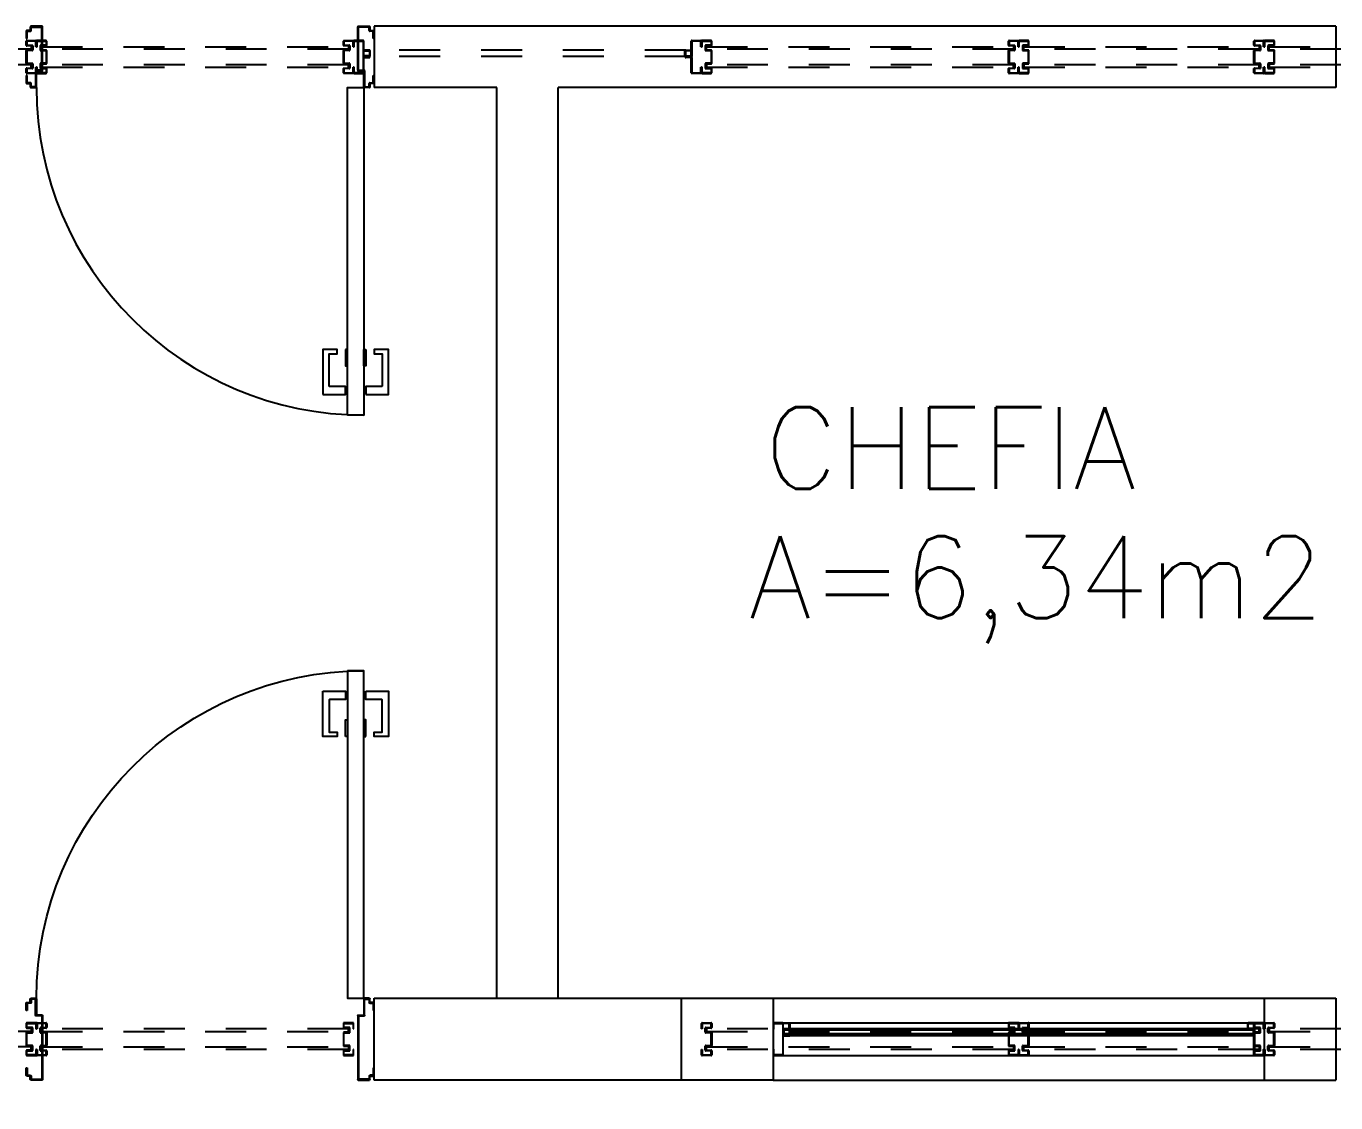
# Model space of a CAD drawing. Header units: millimetres. Extents: x 2128 to 2646, y 1972 to 2207.
# Drawn here: x 2481.411 to 2484.611, y 2061.285 to 2063.915 of the extents above; entities that cross this region are included whole.
import ezdxf

# ---------------------------------------------------------------- set-up
doc = ezdxf.new("R2010")
doc.units = ezdxf.units.MM
doc.linetypes.add('HIDDEN', pattern=[0.375, 0.25, -0.125])
for name, color, linetype in [('AR-ALV', 2, 'Continuous'), ('AR-ESQ', 1, 'Continuous'), ('AR-ESTC', 3, 'Continuous'), ('AR-PEITORIL', 1, 'Continuous'), ('AR-PORTA', 1, 'Continuous'), ('ar-talude', 1, 'Continuous'), ('DT-ESQ-BAGUETE-C', 1, 'Continuous'), ('DT-ESQ-BAGUETE-V', 1, 'Continuous'), ('DT-ESQ-CHAPA DOBRADA-V', 1, 'Continuous'), ('DT-ESQ-MARCO-V', 1, 'Continuous'), ('DT-ESQ-PERFIL U-C', 2, 'Continuous'), ('DT-ESQ-PROJ', 1, 'HIDDEN'), ('DT-ESQ-VIDRO-C', 2, 'Continuous'), ('DT-TXTMOD', 1, 'Continuous'), ('maçaneta', 1, 'Continuous'), ('mov', 1, 'Continuous'), ('PM-PERFIL U-C', 2, 'Continuous'), ('pm1', 2, 'Continuous'), ('TEXTO', 2, 'Continuous'), ('Área', 2, 'Continuous')]:
    doc.layers.add(name, color=color, linetype=linetype)
doc.styles.add('S10', font='simplex.shx', dxfattribs={"height": 0.1})
doc.styles.add('UNB-100', font='simplex.shx', dxfattribs={"height": 0.2})

# ---------------------------------------------------------------- blocks, each defined once
blk = doc.blocks.new('EF142-P')
at = {"layer": 'DT-ESQ-PROJ', "ltscale": 0.1}
for points in [[(0.025, -0.1035), (0.025, -0.1135, -0.414214), (0.0235, -0.115), (0.0015, -0.115, -0.414214), (0, -0.1135), (0, -0.1), (0.0015, -0.1), (0.0015, -0.113, 0.414214), (0.002, -0.1135), (0.023, -0.1135, 0.414214), (0.0235, -0.113), (0.0235, -0.1035), (0.0105, -0.1035, -0.414214), (0.009, -0.102), (0.009, -0.092, -0.414214), (0.0105, -0.0905), (0.0235, -0.0905), (0.0235, -0.0595), (0.0105, -0.0595, -0.414214), (0.009, -0.058), (0.009, -0.048, -0.414214), (0.0105, -0.0465), (0.0235, -0.0465), (0.0235, -0.037, 0.414214), (0.023, -0.0365), (0.002, -0.0365, 0.414214), (0.0015, -0.037), (0.0015, -0.05), (0, -0.05), (0, -0.0365, -0.414214), (0.0015, -0.035), (0.0235, -0.035, -0.414214), (0.025, -0.0365), (0.025, -0.0465, -0.414214), (0.0235, -0.048), (0.0105, -0.048), (0.0105, -0.058), (0.0235, -0.058), (0.0235, -0.058, -0.414214), (0.025, -0.0595), (0.025, -0.0905, -0.414214), (0.0235, -0.092), (0.0235, -0.092), (0.0105, -0.092), (0.0105, -0.102), (0.0235, -0.102, -0.414214)], [(0.75, -0.1035), (0.75, -0.1135, 0.414214), (0.7515, -0.115), (0.7735, -0.115, 0.414214), (0.775, -0.1135), (0.775, -0.1), (0.7735, -0.1), (0.7735, -0.113, -0.414214), (0.773, -0.1135), (0.752, -0.1135, -0.414214), (0.7515, -0.113), (0.7515, -0.1035), (0.7645, -0.1035, 0.414214), (0.766, -0.102), (0.766, -0.092, 0.414214), (0.7645, -0.0905), (0.7515, -0.0905), (0.7515, -0.0595), (0.7645, -0.0595, 0.414214), (0.766, -0.058), (0.766, -0.048, 0.414214), (0.7645, -0.0465), (0.7515, -0.0465), (0.7515, -0.037, -0.414214), (0.752, -0.0365), (0.773, -0.0365, -0.414214), (0.7735, -0.037), (0.7735, -0.05), (0.775, -0.05), (0.775, -0.0365, 0.414214), (0.7735, -0.035), (0.7515, -0.035, 0.414214), (0.75, -0.0365), (0.75, -0.0465, 0.414214), (0.7515, -0.048), (0.7645, -0.048), (0.7645, -0.058), (0.7515, -0.058), (0.7515, -0.058, 0.414214), (0.75, -0.0595), (0.75, -0.0905, 0.414214), (0.7515, -0.092), (0.7515, -0.092), (0.7645, -0.092), (0.7645, -0.102), (0.7515, -0.102, 0.414214)], [(0.8, -0.1035), (0.8, -0.1135, -0.414214), (0.7985, -0.115), (0.7765, -0.115, -0.414214), (0.775, -0.1135), (0.775, -0.1), (0.7765, -0.1), (0.7765, -0.113, 0.414214), (0.777, -0.1135), (0.798, -0.1135, 0.414214), (0.7985, -0.113), (0.7985, -0.1035), (0.7855, -0.1035, -0.414214), (0.784, -0.102), (0.784, -0.092, -0.414214), (0.7855, -0.0905), (0.7985, -0.0905), (0.7985, -0.0595), (0.7855, -0.0595, -0.414214), (0.784, -0.058), (0.784, -0.048, -0.414214), (0.7855, -0.0465), (0.7985, -0.0465), (0.7985, -0.037, 0.414214), (0.798, -0.0365), (0.777, -0.0365, 0.414214), (0.7765, -0.037), (0.7765, -0.05), (0.775, -0.05), (0.775, -0.0365, -0.414214), (0.7765, -0.035), (0.7985, -0.035, -0.414214), (0.8, -0.0365), (0.8, -0.0465, -0.414214), (0.7985, -0.048), (0.7855, -0.048), (0.7855, -0.058), (0.7985, -0.058), (0.7985, -0.058, -0.414214), (0.8, -0.0595), (0.8, -0.0905, -0.414214), (0.7985, -0.092), (0.7985, -0.092), (0.7855, -0.092), (0.7855, -0.102), (0.7985, -0.102, -0.414214)], [(1.35, -0.1035), (1.35, -0.1135, 0.414214), (1.3515, -0.115), (1.3735, -0.115, 0.414214), (1.375, -0.1135), (1.375, -0.1), (1.3735, -0.1), (1.3735, -0.113, -0.414214), (1.373, -0.1135), (1.352, -0.1135, -0.414214), (1.3515, -0.113), (1.3515, -0.1035), (1.3645, -0.1035, 0.414214), (1.366, -0.102), (1.366, -0.092, 0.414214), (1.3645, -0.0905), (1.3515, -0.0905), (1.3515, -0.0595), (1.3645, -0.0595, 0.414214), (1.366, -0.058), (1.366, -0.048, 0.414214), (1.3645, -0.0465), (1.3515, -0.0465), (1.3515, -0.037, -0.414214), (1.352, -0.0365), (1.373, -0.0365, -0.414214), (1.3735, -0.037), (1.3735, -0.05), (1.375, -0.05), (1.375, -0.0365, 0.414214), (1.3735, -0.035), (1.3515, -0.035, 0.414214), (1.35, -0.0365), (1.35, -0.0465, 0.414214), (1.3515, -0.048), (1.3645, -0.048), (1.3645, -0.058), (1.3515, -0.058), (1.3515, -0.058, 0.414214), (1.35, -0.0595), (1.35, -0.0905, 0.414214), (1.3515, -0.092), (1.3515, -0.092), (1.3645, -0.092), (1.3645, -0.102), (1.3515, -0.102, 0.414214)], [(1.4, -0.1035), (1.4, -0.1135, -0.414214), (1.3985, -0.115), (1.3765, -0.115, -0.414214), (1.375, -0.1135), (1.375, -0.1), (1.3765, -0.1), (1.3765, -0.113, 0.414214), (1.377, -0.1135), (1.398, -0.1135, 0.414214), (1.3985, -0.113), (1.3985, -0.1035), (1.3855, -0.1035, -0.414214), (1.384, -0.102), (1.384, -0.092, -0.414214), (1.3855, -0.0905), (1.3985, -0.0905), (1.3985, -0.0595), (1.3855, -0.0595, -0.414214), (1.384, -0.058), (1.384, -0.048, -0.414214), (1.3855, -0.0465), (1.3985, -0.0465), (1.3985, -0.037, 0.414214), (1.398, -0.0365), (1.377, -0.0365, 0.414214), (1.3765, -0.037), (1.3765, -0.05), (1.375, -0.05), (1.375, -0.0365, -0.414214), (1.3765, -0.035), (1.3985, -0.035, -0.414214), (1.4, -0.0365), (1.4, -0.0465, -0.414214), (1.3985, -0.048), (1.3855, -0.048), (1.3855, -0.058), (1.3985, -0.058), (1.3985, -0.058, -0.414214), (1.4, -0.0595), (1.4, -0.0905, -0.414214), (1.3985, -0.092), (1.3985, -0.092), (1.3855, -0.092), (1.3855, -0.102), (1.3985, -0.102, -0.414214)], [(3.75, -0.1035), (3.75, -0.1135, 0.414214), (3.7515, -0.115), (3.7735, -0.115, 0.414214), (3.775, -0.1135), (3.775, -0.1), (3.7735, -0.1), (3.7735, -0.113, -0.414214), (3.773, -0.1135), (3.752, -0.1135, -0.414214), (3.7515, -0.113), (3.7515, -0.1035), (3.7645, -0.1035, 0.414214), (3.766, -0.102), (3.766, -0.092, 0.414214), (3.7645, -0.0905), (3.7515, -0.0905), (3.7515, -0.0595), (3.7645, -0.0595, 0.414214), (3.766, -0.058), (3.766, -0.048, 0.414214), (3.7645, -0.0465), (3.7515, -0.0465), (3.7515, -0.037, -0.414214), (3.752, -0.0365), (3.773, -0.0365, -0.414214), (3.7735, -0.037), (3.7735, -0.05), (3.775, -0.05), (3.775, -0.0365, 0.414214), (3.7735, -0.035), (3.7515, -0.035, 0.414214), (3.75, -0.0365), (3.75, -0.0465, 0.414214), (3.7515, -0.048), (3.7645, -0.048), (3.7645, -0.058), (3.7515, -0.058), (3.7515, -0.058, 0.414214), (3.75, -0.0595), (3.75, -0.0905, 0.414214), (3.7515, -0.092), (3.7515, -0.092), (3.7645, -0.092), (3.7645, -0.102), (3.7515, -0.102, 0.414214)], [(3.8, -0.1035), (3.8, -0.1135, -0.414214), (3.7985, -0.115), (3.7765, -0.115, -0.414214), (3.775, -0.1135), (3.775, -0.1), (3.7765, -0.1), (3.7765, -0.113, 0.414214), (3.777, -0.1135), (3.798, -0.1135, 0.414214), (3.7985, -0.113), (3.7985, -0.1035), (3.7855, -0.1035, -0.414214), (3.784, -0.102), (3.784, -0.092, -0.414214), (3.7855, -0.0905), (3.7985, -0.0905), (3.7985, -0.0595), (3.7855, -0.0595, -0.414214), (3.784, -0.058), (3.784, -0.048, -0.414214), (3.7855, -0.0465), (3.7985, -0.0465), (3.7985, -0.037, 0.414214), (3.798, -0.0365), (3.777, -0.0365, 0.414214), (3.7765, -0.037), (3.7765, -0.05), (3.775, -0.05), (3.775, -0.0365, -0.414214), (3.7765, -0.035), (3.7985, -0.035, -0.414214), (3.8, -0.0365), (3.8, -0.0465, -0.414214), (3.7985, -0.048), (3.7855, -0.048), (3.7855, -0.058), (3.7985, -0.058), (3.7985, -0.058, -0.414214), (3.8, -0.0595), (3.8, -0.0905, -0.414214), (3.7985, -0.092), (3.7985, -0.092), (3.7855, -0.092), (3.7855, -0.102), (3.7985, -0.102, -0.414214)], [(4.35, -0.1035), (4.35, -0.1135, 0.414214), (4.3515, -0.115), (4.3735, -0.115, 0.414214), (4.375, -0.1135), (4.375, -0.1), (4.3735, -0.1), (4.3735, -0.113, -0.414214), (4.373, -0.1135), (4.352, -0.1135, -0.414214), (4.3515, -0.113), (4.3515, -0.1035), (4.3645, -0.1035, 0.414214), (4.366, -0.102), (4.366, -0.092, 0.414214), (4.3645, -0.0905), (4.3515, -0.0905), (4.3515, -0.0595), (4.3645, -0.0595, 0.414214), (4.366, -0.058), (4.366, -0.048, 0.414214), (4.3645, -0.0465), (4.3515, -0.0465), (4.3515, -0.037, -0.414214), (4.352, -0.0365), (4.373, -0.0365, -0.414214), (4.3735, -0.037), (4.3735, -0.05), (4.375, -0.05), (4.375, -0.0365, 0.414214), (4.3735, -0.035), (4.3515, -0.035, 0.414214), (4.35, -0.0365), (4.35, -0.0465, 0.414214), (4.3515, -0.048), (4.3645, -0.048), (4.3645, -0.058), (4.3515, -0.058), (4.3515, -0.058, 0.414214), (4.35, -0.0595), (4.35, -0.0905, 0.414214), (4.3515, -0.092), (4.3515, -0.092), (4.3645, -0.092), (4.3645, -0.102), (4.3515, -0.102, 0.414214)], [(4.4, -0.1035), (4.4, -0.1135, -0.414214), (4.3985, -0.115), (4.3765, -0.115, -0.414214), (4.375, -0.1135), (4.375, -0.1), (4.3765, -0.1), (4.3765, -0.113, 0.414214), (4.377, -0.1135), (4.398, -0.1135, 0.414214), (4.3985, -0.113), (4.3985, -0.1035), (4.3855, -0.1035, -0.414214), (4.384, -0.102), (4.384, -0.092, -0.414214), (4.3855, -0.0905), (4.3985, -0.0905), (4.3985, -0.0595), (4.3855, -0.0595, -0.414214), (4.384, -0.058), (4.384, -0.048, -0.414214), (4.3855, -0.0465), (4.3985, -0.0465), (4.3985, -0.037, 0.414214), (4.398, -0.0365), (4.377, -0.0365, 0.414214), (4.3765, -0.037), (4.3765, -0.05), (4.375, -0.05), (4.375, -0.0365, -0.414214), (4.3765, -0.035), (4.3985, -0.035, -0.414214), (4.4, -0.0365), (4.4, -0.0465, -0.414214), (4.3985, -0.048), (4.3855, -0.048), (4.3855, -0.058), (4.3985, -0.058), (4.3985, -0.058, -0.414214), (4.4, -0.0595), (4.4, -0.0905, -0.414214), (4.3985, -0.092), (4.3985, -0.092), (4.3855, -0.092), (4.3855, -0.102), (4.3985, -0.102, -0.414214)], [(5.125, -0.1035), (5.125, -0.1135, 0.414214), (5.1265, -0.115), (5.1485, -0.115, 0.414214), (5.15, -0.1135), (5.15, -0.1), (5.1485, -0.1), (5.1485, -0.113, -0.414214), (5.148, -0.1135), (5.127, -0.1135, -0.414214), (5.1265, -0.113), (5.1265, -0.1035), (5.1395, -0.1035, 0.414214), (5.141, -0.102), (5.141, -0.092, 0.414214), (5.1395, -0.0905), (5.1265, -0.0905), (5.1265, -0.0595), (5.1395, -0.0595, 0.414214), (5.141, -0.058), (5.141, -0.048, 0.414214), (5.1395, -0.0465), (5.1265, -0.0465), (5.1265, -0.037, -0.414214), (5.127, -0.0365), (5.148, -0.0365, -0.414214), (5.1485, -0.037), (5.1485, -0.05), (5.15, -0.05), (5.15, -0.0365, 0.414214), (5.1485, -0.035), (5.1265, -0.035, 0.414214), (5.125, -0.0365), (5.125, -0.0465, 0.414214), (5.1265, -0.048), (5.1395, -0.048), (5.1395, -0.058), (5.1265, -0.058), (5.1265, -0.058, 0.414214), (5.125, -0.0595), (5.125, -0.0905, 0.414214), (5.1265, -0.092), (5.1265, -0.092), (5.1395, -0.092), (5.1395, -0.102), (5.1265, -0.102, 0.414214)]]:
    blk.add_lwpolyline(points, format="xyb", close=True, dxfattribs=at)
for points in [[(0.7625, -0.056), (0.7625, -0.05), (0.0125, -0.05), (0.0125, -0.056)], [(1.3625, -0.056), (1.3625, -0.05), (0.7875, -0.05), (0.7875, -0.056)], [(1.9625, -0.056), (1.9625, -0.05), (1.3875, -0.05), (1.3875, -0.056)], [(3.7625, -0.056), (3.7625, -0.05), (3.1875, -0.05), (3.1875, -0.056)], [(4.3625, -0.056), (4.3625, -0.05), (3.7875, -0.05), (3.7875, -0.056)], [(5.1375, -0.056), (5.1375, -0.05), (4.3875, -0.05), (4.3875, -0.056)], [(0.7625, -0.094), (0.7625, -0.1), (0.0125, -0.1), (0.0125, -0.094)], [(1.3625, -0.094), (1.3625, -0.1), (0.7875, -0.1), (0.7875, -0.094)], [(1.9625, -0.094), (1.9625, -0.1), (1.3875, -0.1), (1.3875, -0.094)], [(3.7625, -0.094), (3.7625, -0.1), (3.1875, -0.1), (3.1875, -0.094)], [(4.3625, -0.094), (4.3625, -0.1), (3.7875, -0.1), (3.7875, -0.094)], [(5.1375, -0.094), (5.1375, -0.1), (4.3875, -0.1), (4.3875, -0.094)]]:
    blk.add_lwpolyline(points, close=True, dxfattribs=at)
blk = doc.blocks.new('EF141-P')
at = {"layer": 'DT-ESQ-PROJ', "ltscale": 0.1}
for points in [[(0.025, -0.1035), (0.025, -0.1135, -0.414214), (0.0235, -0.115), (0.0015, -0.115, -0.414214), (0, -0.1135), (0, -0.1), (0.0015, -0.1), (0.0015, -0.113, 0.414214), (0.002, -0.1135), (0.023, -0.1135, 0.414214), (0.0235, -0.113), (0.0235, -0.1035), (0.0105, -0.1035, -0.414214), (0.009, -0.102), (0.009, -0.092, -0.414214), (0.0105, -0.0905), (0.0235, -0.0905), (0.0235, -0.0595), (0.0105, -0.0595, -0.414214), (0.009, -0.058), (0.009, -0.048, -0.414214), (0.0105, -0.0465), (0.0235, -0.0465), (0.0235, -0.037, 0.414214), (0.023, -0.0365), (0.002, -0.0365, 0.414214), (0.0015, -0.037), (0.0015, -0.05), (0, -0.05), (0, -0.0365, -0.414214), (0.0015, -0.035), (0.0235, -0.035, -0.414214), (0.025, -0.0365), (0.025, -0.0465, -0.414214), (0.0235, -0.048), (0.0105, -0.048), (0.0105, -0.058), (0.0235, -0.058), (0.0235, -0.058, -0.414214), (0.025, -0.0595), (0.025, -0.0905, -0.414214), (0.0235, -0.092), (0.0235, -0.092), (0.0105, -0.092), (0.0105, -0.102), (0.0235, -0.102, -0.414214)], [(0.75, -0.1035), (0.75, -0.1135, 0.414214), (0.7515, -0.115), (0.7735, -0.115, 0.414214), (0.775, -0.1135), (0.775, -0.1), (0.7735, -0.1), (0.7735, -0.113, -0.414214), (0.773, -0.1135), (0.752, -0.1135, -0.414214), (0.7515, -0.113), (0.7515, -0.1035), (0.7645, -0.1035, 0.414214), (0.766, -0.102), (0.766, -0.092, 0.414214), (0.7645, -0.0905), (0.7515, -0.0905), (0.7515, -0.0595), (0.7645, -0.0595, 0.414214), (0.766, -0.058), (0.766, -0.048, 0.414214), (0.7645, -0.0465), (0.7515, -0.0465), (0.7515, -0.037, -0.414214), (0.752, -0.0365), (0.773, -0.0365, -0.414214), (0.7735, -0.037), (0.7735, -0.05), (0.775, -0.05), (0.775, -0.0365, 0.414214), (0.7735, -0.035), (0.7515, -0.035, 0.414214), (0.75, -0.0365), (0.75, -0.0465, 0.414214), (0.7515, -0.048), (0.7645, -0.048), (0.7645, -0.058), (0.7515, -0.058), (0.7515, -0.058, 0.414214), (0.75, -0.0595), (0.75, -0.0905, 0.414214), (0.7515, -0.092), (0.7515, -0.092), (0.7645, -0.092), (0.7645, -0.102), (0.7515, -0.102, 0.414214)], [(0.8, -0.1035), (0.8, -0.1135, -0.414214), (0.7985, -0.115), (0.7765, -0.115, -0.414214), (0.775, -0.1135), (0.775, -0.1), (0.7765, -0.1), (0.7765, -0.113, 0.414214), (0.777, -0.1135), (0.798, -0.1135, 0.414214), (0.7985, -0.113), (0.7985, -0.1035), (0.7855, -0.1035, -0.414214), (0.784, -0.102), (0.784, -0.092, -0.414214), (0.7855, -0.0905), (0.7985, -0.0905), (0.7985, -0.0595), (0.7855, -0.0595, -0.414214), (0.784, -0.058), (0.784, -0.048, -0.414214), (0.7855, -0.0465), (0.7985, -0.0465), (0.7985, -0.037, 0.414214), (0.798, -0.0365), (0.777, -0.0365, 0.414214), (0.7765, -0.037), (0.7765, -0.05), (0.775, -0.05), (0.775, -0.0365, -0.414214), (0.7765, -0.035), (0.7985, -0.035, -0.414214), (0.8, -0.0365), (0.8, -0.0465, -0.414214), (0.7985, -0.048), (0.7855, -0.048), (0.7855, -0.058), (0.7985, -0.058), (0.7985, -0.058, -0.414214), (0.8, -0.0595), (0.8, -0.0905, -0.414214), (0.7985, -0.092), (0.7985, -0.092), (0.7855, -0.092), (0.7855, -0.102), (0.7985, -0.102, -0.414214)], [(1.35, -0.1035), (1.35, -0.1135, 0.414214), (1.3515, -0.115), (1.3735, -0.115, 0.414214), (1.375, -0.1135), (1.375, -0.1), (1.3735, -0.1), (1.3735, -0.113, -0.414214), (1.373, -0.1135), (1.352, -0.1135, -0.414214), (1.3515, -0.113), (1.3515, -0.1035), (1.3645, -0.1035, 0.414214), (1.366, -0.102), (1.366, -0.092, 0.414214), (1.3645, -0.0905), (1.3515, -0.0905), (1.3515, -0.0595), (1.3645, -0.0595, 0.414214), (1.366, -0.058), (1.366, -0.048, 0.414214), (1.3645, -0.0465), (1.3515, -0.0465), (1.3515, -0.037, -0.414214), (1.352, -0.0365), (1.373, -0.0365, -0.414214), (1.3735, -0.037), (1.3735, -0.05), (1.375, -0.05), (1.375, -0.0365, 0.414214), (1.3735, -0.035), (1.3515, -0.035, 0.414214), (1.35, -0.0365), (1.35, -0.0465, 0.414214), (1.3515, -0.048), (1.3645, -0.048), (1.3645, -0.058), (1.3515, -0.058), (1.3515, -0.058, 0.414214), (1.35, -0.0595), (1.35, -0.0905, 0.414214), (1.3515, -0.092), (1.3515, -0.092), (1.3645, -0.092), (1.3645, -0.102), (1.3515, -0.102, 0.414214)], [(1.4, -0.1035), (1.4, -0.1135, -0.414214), (1.3985, -0.115), (1.3765, -0.115, -0.414214), (1.375, -0.1135), (1.375, -0.1), (1.3765, -0.1), (1.3765, -0.113, 0.414214), (1.377, -0.1135), (1.398, -0.1135, 0.414214), (1.3985, -0.113), (1.3985, -0.1035), (1.3855, -0.1035, -0.414214), (1.384, -0.102), (1.384, -0.092, -0.414214), (1.3855, -0.0905), (1.3985, -0.0905), (1.3985, -0.0595), (1.3855, -0.0595, -0.414214), (1.384, -0.058), (1.384, -0.048, -0.414214), (1.3855, -0.0465), (1.3985, -0.0465), (1.3985, -0.037, 0.414214), (1.398, -0.0365), (1.377, -0.0365, 0.414214), (1.3765, -0.037), (1.3765, -0.05), (1.375, -0.05), (1.375, -0.0365, -0.414214), (1.3765, -0.035), (1.3985, -0.035, -0.414214), (1.4, -0.0365), (1.4, -0.0465, -0.414214), (1.3985, -0.048), (1.3855, -0.048), (1.3855, -0.058), (1.3985, -0.058), (1.3985, -0.058, -0.414214), (1.4, -0.0595), (1.4, -0.0905, -0.414214), (1.3985, -0.092), (1.3985, -0.092), (1.3855, -0.092), (1.3855, -0.102), (1.3985, -0.102, -0.414214)], [(1.95, -0.1035), (1.95, -0.1135, 0.414214), (1.9515, -0.115), (1.9735, -0.115, 0.414214), (1.975, -0.1135), (1.975, -0.1), (1.9735, -0.1), (1.9735, -0.113, -0.414214), (1.973, -0.1135), (1.952, -0.1135, -0.414214), (1.9515, -0.113), (1.9515, -0.1035), (1.9645, -0.1035, 0.414214), (1.966, -0.102), (1.966, -0.092, 0.414214), (1.9645, -0.0905), (1.9515, -0.0905), (1.9515, -0.0595), (1.9645, -0.0595, 0.414214), (1.966, -0.058), (1.966, -0.048, 0.414214), (1.9645, -0.0465), (1.9515, -0.0465), (1.9515, -0.037, -0.414214), (1.952, -0.0365), (1.973, -0.0365, -0.414214), (1.9735, -0.037), (1.9735, -0.05), (1.975, -0.05), (1.975, -0.0365, 0.414214), (1.9735, -0.035), (1.9515, -0.035, 0.414214), (1.95, -0.0365), (1.95, -0.0465, 0.414214), (1.9515, -0.048), (1.9645, -0.048), (1.9645, -0.058), (1.9515, -0.058), (1.9515, -0.058, 0.414214), (1.95, -0.0595), (1.95, -0.0905, 0.414214), (1.9515, -0.092), (1.9515, -0.092), (1.9645, -0.092), (1.9645, -0.102), (1.9515, -0.102, 0.414214)], [(2, -0.1035), (2, -0.1135, -0.414214), (1.9985, -0.115), (1.9765, -0.115, -0.414214), (1.975, -0.1135), (1.975, -0.1), (1.9765, -0.1), (1.9765, -0.113, 0.414214), (1.977, -0.1135), (1.998, -0.1135, 0.414214), (1.9985, -0.113), (1.9985, -0.1035), (1.9855, -0.1035, -0.414214), (1.984, -0.102), (1.984, -0.092, -0.414214), (1.9855, -0.0905), (1.9985, -0.0905), (1.9985, -0.0595), (1.9855, -0.0595, -0.414214), (1.984, -0.058), (1.984, -0.048, -0.414214), (1.9855, -0.0465), (1.9985, -0.0465), (1.9985, -0.037, 0.414214), (1.998, -0.0365), (1.977, -0.0365, 0.414214), (1.9765, -0.037), (1.9765, -0.05), (1.975, -0.05), (1.975, -0.0365, -0.414214), (1.9765, -0.035), (1.9985, -0.035, -0.414214), (2, -0.0365), (2, -0.0465, -0.414214), (1.9985, -0.048), (1.9855, -0.048), (1.9855, -0.058), (1.9985, -0.058), (1.9985, -0.058, -0.414214), (2, -0.0595), (2, -0.0905, -0.414214), (1.9985, -0.092), (1.9985, -0.092), (1.9855, -0.092), (1.9855, -0.102), (1.9985, -0.102, -0.414214)], [(2.55, -0.1035), (2.55, -0.1135, 0.414214), (2.5515, -0.115), (2.5735, -0.115, 0.414214), (2.575, -0.1135), (2.575, -0.1), (2.5735, -0.1), (2.5735, -0.113, -0.414214), (2.573, -0.1135), (2.552, -0.1135, -0.414214), (2.5515, -0.113), (2.5515, -0.1035), (2.5645, -0.1035, 0.414214), (2.566, -0.102), (2.566, -0.092, 0.414214), (2.5645, -0.0905), (2.5515, -0.0905), (2.5515, -0.0595), (2.5645, -0.0595, 0.414214), (2.566, -0.058), (2.566, -0.048, 0.414214), (2.5645, -0.0465), (2.5515, -0.0465), (2.5515, -0.037, -0.414214), (2.552, -0.0365), (2.573, -0.0365, -0.414214), (2.5735, -0.037), (2.5735, -0.05), (2.575, -0.05), (2.575, -0.0365, 0.414214), (2.5735, -0.035), (2.5515, -0.035, 0.414214), (2.55, -0.0365), (2.55, -0.0465, 0.414214), (2.5515, -0.048), (2.5645, -0.048), (2.5645, -0.058), (2.5515, -0.058), (2.5515, -0.058, 0.414214), (2.55, -0.0595), (2.55, -0.0905, 0.414214), (2.5515, -0.092), (2.5515, -0.092), (2.5645, -0.092), (2.5645, -0.102), (2.5515, -0.102, 0.414214)], [(2.6, -0.1035), (2.6, -0.1135, -0.414214), (2.5985, -0.115), (2.5765, -0.115, -0.414214), (2.575, -0.1135), (2.575, -0.1), (2.5765, -0.1), (2.5765, -0.113, 0.414214), (2.577, -0.1135), (2.598, -0.1135, 0.414214), (2.5985, -0.113), (2.5985, -0.1035), (2.5855, -0.1035, -0.414214), (2.584, -0.102), (2.584, -0.092, -0.414214), (2.5855, -0.0905), (2.5985, -0.0905), (2.5985, -0.0595), (2.5855, -0.0595, -0.414214), (2.584, -0.058), (2.584, -0.048, -0.414214), (2.5855, -0.0465), (2.5985, -0.0465), (2.5985, -0.037, 0.414214), (2.598, -0.0365), (2.577, -0.0365, 0.414214), (2.5765, -0.037), (2.5765, -0.05), (2.575, -0.05), (2.575, -0.0365, -0.414214), (2.5765, -0.035), (2.5985, -0.035, -0.414214), (2.6, -0.0365), (2.6, -0.0465, -0.414214), (2.5985, -0.048), (2.5855, -0.048), (2.5855, -0.058), (2.5985, -0.058), (2.5985, -0.058, -0.414214), (2.6, -0.0595), (2.6, -0.0905, -0.414214), (2.5985, -0.092), (2.5985, -0.092), (2.5855, -0.092), (2.5855, -0.102), (2.5985, -0.102, -0.414214)], [(3.15, -0.1035), (3.15, -0.1135, 0.414214), (3.1515, -0.115), (3.1735, -0.115, 0.414214), (3.175, -0.1135), (3.175, -0.1), (3.1735, -0.1), (3.1735, -0.113, -0.414214), (3.173, -0.1135), (3.152, -0.1135, -0.414214), (3.1515, -0.113), (3.1515, -0.1035), (3.1645, -0.1035, 0.414214), (3.166, -0.102), (3.166, -0.092, 0.414214), (3.1645, -0.0905), (3.1515, -0.0905), (3.1515, -0.0595), (3.1645, -0.0595, 0.414214), (3.166, -0.058), (3.166, -0.048, 0.414214), (3.1645, -0.0465), (3.1515, -0.0465), (3.1515, -0.037, -0.414214), (3.152, -0.0365), (3.173, -0.0365, -0.414214), (3.1735, -0.037), (3.1735, -0.05), (3.175, -0.05), (3.175, -0.0365, 0.414214), (3.1735, -0.035), (3.1515, -0.035, 0.414214), (3.15, -0.0365), (3.15, -0.0465, 0.414214), (3.1515, -0.048), (3.1645, -0.048), (3.1645, -0.058), (3.1515, -0.058), (3.1515, -0.058, 0.414214), (3.15, -0.0595), (3.15, -0.0905, 0.414214), (3.1515, -0.092), (3.1515, -0.092), (3.1645, -0.092), (3.1645, -0.102), (3.1515, -0.102, 0.414214)]]:
    blk.add_lwpolyline(points, format="xyb", close=True, dxfattribs=at)
for points in [[(0.7625, -0.056), (0.7625, -0.05), (0.0125, -0.05), (0.0125, -0.056)], [(1.3625, -0.056), (1.3625, -0.05), (0.7875, -0.05), (0.7875, -0.056)], [(1.9625, -0.056), (1.9625, -0.05), (1.3875, -0.05), (1.3875, -0.056)], [(2.5625, -0.056), (2.5625, -0.05), (1.9875, -0.05), (1.9875, -0.056)], [(3.1625, -0.056), (3.1625, -0.05), (2.5875, -0.05), (2.5875, -0.056)], [(0.7625, -0.094), (0.7625, -0.1), (0.0125, -0.1), (0.0125, -0.094)], [(1.3625, -0.094), (1.3625, -0.1), (0.7875, -0.1), (0.7875, -0.094)], [(1.9625, -0.094), (1.9625, -0.1), (1.3875, -0.1), (1.3875, -0.094)], [(2.5625, -0.094), (2.5625, -0.1), (1.9875, -0.1), (1.9875, -0.094)], [(3.1625, -0.094), (3.1625, -0.1), (2.5875, -0.1), (2.5875, -0.094)]]:
    blk.add_lwpolyline(points, close=True, dxfattribs=at)
at = {"layer": 'DT-TXTMOD', "ltscale": 0.1, "style": 'S10', "flags": 3}
for tag, p in [('M19A', (0.0235, -0.255)), ('M21A', (0.827, -0.255)), ('M23A', (1.6306, -0.255)), ('M26A', (2.4341, -0.255))]:
    blk.add_attdef(tag, p, '', height=0.1, dxfattribs=at)
blk = doc.blocks.new('EF02A-P')
at = {"layer": 'DT-ESQ-PROJ', "ltscale": 0.1}
for p, q in [((0.0385, 0.0735), (0.8115, 0.0735)), ((0.0385, 0.0585), (0.8115, 0.0585))]:
    blk.add_line(p, q, dxfattribs=at)
for points in [[(0.025, 0.0984), (0.025, 0.0765), (0.0385, 0.0765, -1), (0.0385, 0.0735), (0.025, 0.0735), (0.025, 0.0365, -0.414214), (0.0235, 0.035), (0.0015, 0.035, -0.414214), (0, 0.0365), (0, 0.05), (0.0015, 0.05), (0.0015, 0.0365), (0.0235, 0.0365), (0.0235, 0.0735, -0.414214), (0.025, 0.075, -0.414214), (0.0235, 0.0765), (0.0235, 0.0984), (0.0235, 0.1135), (0.0015, 0.1135), (0.0015, 0.1), (0, 0.1), (0, 0.1135, -0.414214), (0.0015, 0.115), (0.0235, 0.115, -0.414214), (0.025, 0.1135)], [(0.825, 0.0984), (0.825, 0.0765), (0.8115, 0.0765, 1), (0.8115, 0.0735), (0.825, 0.0735), (0.825, 0.0365, 0.414214), (0.8265, 0.035), (0.8485, 0.035, 0.414214), (0.85, 0.0365), (0.85, 0.05), (0.8485, 0.05), (0.8485, 0.0365), (0.8265, 0.0365), (0.8265, 0.0735, 0.414214), (0.825, 0.075, 0.414214), (0.8265, 0.0765), (0.8265, 0.0984), (0.8265, 0.1135), (0.8485, 0.1135), (0.8485, 0.1), (0.85, 0.1), (0.85, 0.1135, 0.414214), (0.8485, 0.115), (0.8265, 0.115, 0.414214), (0.825, 0.1135)], [(0.039, 0.0585), (0.0255, 0.0585), (0.0255, 0.06), (0.039, 0.06), (0.039, 0.072), (0.0255, 0.072), (0.0255, 0.0735), (0.039, 0.0735, -0.414214), (0.0405, 0.072), (0.0405, 0.06, -0.414214)], [(0.811, 0.0585), (0.8245, 0.0585), (0.8245, 0.06), (0.811, 0.06), (0.811, 0.072), (0.8245, 0.072), (0.8245, 0.0735), (0.811, 0.0735, 0.414214), (0.8095, 0.072), (0.8095, 0.06, 0.414214)]]:
    blk.add_lwpolyline(points, format="xyb", close=True, dxfattribs=at)
for points in [[(0.025, 0.075), (0.0385, 0.075)], [(0.8115, 0.075), (0.825, 0.075)]]:
    blk.add_lwpolyline(points, dxfattribs=at)
at = {"layer": 'DT-TXTMOD', "ltscale": 0.1, "style": 'S10', "flags": 3}
blk.add_attdef('EF02A', (0.025, -0.105), '', height=0.1, dxfattribs=at)
blk = doc.blocks.new('EF135A-P')
at = {"layer": 'DT-ESQ-PROJ', "ltscale": 0.1}
for points in [[(0.025, -0.1035), (0.025, -0.1135, -0.414214), (0.0235, -0.115), (0.0015, -0.115, -0.414214), (0, -0.1135), (0, -0.1), (0.0015, -0.1), (0.0015, -0.113, 0.414214), (0.002, -0.1135), (0.023, -0.1135, 0.414214), (0.0235, -0.113), (0.0235, -0.1035), (0.0105, -0.1035, -0.414214), (0.009, -0.102), (0.009, -0.092, -0.414214), (0.0105, -0.0905), (0.0235, -0.0905), (0.0235, -0.0595), (0.0105, -0.0595, -0.414214), (0.009, -0.058), (0.009, -0.048, -0.414214), (0.0105, -0.0465), (0.0235, -0.0465), (0.0235, -0.037, 0.414214), (0.023, -0.0365), (0.002, -0.0365, 0.414214), (0.0015, -0.037), (0.0015, -0.05), (0, -0.05), (0, -0.0365, -0.414214), (0.0015, -0.035), (0.0235, -0.035, -0.414214), (0.025, -0.0365), (0.025, -0.0465, -0.414214), (0.0235, -0.048), (0.0105, -0.048), (0.0105, -0.058), (0.0235, -0.058), (0.0235, -0.058, -0.414214), (0.025, -0.0595), (0.025, -0.0905, -0.414214), (0.0235, -0.092), (0.0235, -0.092), (0.0105, -0.092), (0.0105, -0.102), (0.0235, -0.102, -0.414214)], [(0.575, -0.1035), (0.575, -0.1135, 0.414214), (0.5765, -0.115), (0.5985, -0.115, 0.414214), (0.6, -0.1135), (0.6, -0.1), (0.5985, -0.1), (0.5985, -0.113, -0.414214), (0.598, -0.1135), (0.577, -0.1135, -0.414214), (0.5765, -0.113), (0.5765, -0.1035), (0.5895, -0.1035, 0.414214), (0.591, -0.102), (0.591, -0.092, 0.414214), (0.5895, -0.0905), (0.5765, -0.0905), (0.5765, -0.0595), (0.5895, -0.0595, 0.414214), (0.591, -0.058), (0.591, -0.048, 0.414214), (0.5895, -0.0465), (0.5765, -0.0465), (0.5765, -0.037, -0.414214), (0.577, -0.0365), (0.598, -0.0365, -0.414214), (0.5985, -0.037), (0.5985, -0.05), (0.6, -0.05), (0.6, -0.0365, 0.414214), (0.5985, -0.035), (0.5765, -0.035, 0.414214), (0.575, -0.0365), (0.575, -0.0465, 0.414214), (0.5765, -0.048), (0.5895, -0.048), (0.5895, -0.058), (0.5765, -0.058), (0.5765, -0.058, 0.414214), (0.575, -0.0595), (0.575, -0.0905, 0.414214), (0.5765, -0.092), (0.5765, -0.092), (0.5895, -0.092), (0.5895, -0.102), (0.5765, -0.102, 0.414214)], [(0.625, -0.1035), (0.625, -0.1135, -0.414214), (0.6235, -0.115), (0.6015, -0.115, -0.414214), (0.6, -0.1135), (0.6, -0.1), (0.6015, -0.1), (0.6015, -0.113, 0.414214), (0.602, -0.1135), (0.623, -0.1135, 0.414214), (0.6235, -0.113), (0.6235, -0.1035), (0.6105, -0.1035, -0.414214), (0.609, -0.102), (0.609, -0.092, -0.414214), (0.6105, -0.0905), (0.6235, -0.0905), (0.6235, -0.0595), (0.6105, -0.0595, -0.414214), (0.609, -0.058), (0.609, -0.048, -0.414214), (0.6105, -0.0465), (0.6235, -0.0465), (0.6235, -0.037, 0.414214), (0.623, -0.0365), (0.602, -0.0365, 0.414214), (0.6015, -0.037), (0.6015, -0.05), (0.6, -0.05), (0.6, -0.0365, -0.414214), (0.6015, -0.035), (0.6235, -0.035, -0.414214), (0.625, -0.0365), (0.625, -0.0465, -0.414214), (0.6235, -0.048), (0.6105, -0.048), (0.6105, -0.058), (0.6235, -0.058), (0.6235, -0.058, -0.414214), (0.625, -0.0595), (0.625, -0.0905, -0.414214), (0.6235, -0.092), (0.6235, -0.092), (0.6105, -0.092), (0.6105, -0.102), (0.6235, -0.102, -0.414214)], [(1.175, -0.1035), (1.175, -0.1135, 0.414214), (1.1765, -0.115), (1.1985, -0.115, 0.414214), (1.2, -0.1135), (1.2, -0.1), (1.1985, -0.1), (1.1985, -0.113, -0.414214), (1.198, -0.1135), (1.177, -0.1135, -0.414214), (1.1765, -0.113), (1.1765, -0.1035), (1.1895, -0.1035, 0.414214), (1.191, -0.102), (1.191, -0.092, 0.414214), (1.1895, -0.0905), (1.1765, -0.0905), (1.1765, -0.0595), (1.1895, -0.0595, 0.414214), (1.191, -0.058), (1.191, -0.048, 0.414214), (1.1895, -0.0465), (1.1765, -0.0465), (1.1765, -0.037, -0.414214), (1.177, -0.0365), (1.198, -0.0365, -0.414214), (1.1985, -0.037), (1.1985, -0.05), (1.2, -0.05), (1.2, -0.0365, 0.414214), (1.1985, -0.035), (1.1765, -0.035, 0.414214), (1.175, -0.0365), (1.175, -0.0465, 0.414214), (1.1765, -0.048), (1.1895, -0.048), (1.1895, -0.058), (1.1765, -0.058), (1.1765, -0.058, 0.414214), (1.175, -0.0595), (1.175, -0.0905, 0.414214), (1.1765, -0.092), (1.1765, -0.092), (1.1895, -0.092), (1.1895, -0.102), (1.1765, -0.102, 0.414214)], [(1.225, -0.1035), (1.225, -0.1135, -0.414214), (1.2235, -0.115), (1.2015, -0.115, -0.414214), (1.2, -0.1135), (1.2, -0.1), (1.2015, -0.1), (1.2015, -0.113, 0.414214), (1.202, -0.1135), (1.223, -0.1135, 0.414214), (1.2235, -0.113), (1.2235, -0.1035), (1.2105, -0.1035, -0.414214), (1.209, -0.102), (1.209, -0.092, -0.414214), (1.2105, -0.0905), (1.2235, -0.0905), (1.2235, -0.0595), (1.2105, -0.0595, -0.414214), (1.209, -0.058), (1.209, -0.048, -0.414214), (1.2105, -0.0465), (1.2235, -0.0465), (1.2235, -0.037, 0.414214), (1.223, -0.0365), (1.202, -0.0365, 0.414214), (1.2015, -0.037), (1.2015, -0.05), (1.2, -0.05), (1.2, -0.0365, -0.414214), (1.2015, -0.035), (1.2235, -0.035, -0.414214), (1.225, -0.0365), (1.225, -0.0465, -0.414214), (1.2235, -0.048), (1.2105, -0.048), (1.2105, -0.058), (1.2235, -0.058), (1.2235, -0.058, -0.414214), (1.225, -0.0595), (1.225, -0.0905, -0.414214), (1.2235, -0.092), (1.2235, -0.092), (1.2105, -0.092), (1.2105, -0.102), (1.2235, -0.102, -0.414214)], [(1.775, -0.1035), (1.775, -0.1135, 0.414214), (1.7765, -0.115), (1.7985, -0.115, 0.414214), (1.8, -0.1135), (1.8, -0.1), (1.7985, -0.1), (1.7985, -0.113, -0.414214), (1.798, -0.1135), (1.777, -0.1135, -0.414214), (1.7765, -0.113), (1.7765, -0.1035), (1.7895, -0.1035, 0.414214), (1.791, -0.102), (1.791, -0.092, 0.414214), (1.7895, -0.0905), (1.7765, -0.0905), (1.7765, -0.0595), (1.7895, -0.0595, 0.414214), (1.791, -0.058), (1.791, -0.048, 0.414214), (1.7895, -0.0465), (1.7765, -0.0465), (1.7765, -0.037, -0.414214), (1.777, -0.0365), (1.798, -0.0365, -0.414214), (1.7985, -0.037), (1.7985, -0.05), (1.8, -0.05), (1.8, -0.0365, 0.414214), (1.7985, -0.035), (1.7765, -0.035, 0.414214), (1.775, -0.0365), (1.775, -0.0465, 0.414214), (1.7765, -0.048), (1.7895, -0.048), (1.7895, -0.058), (1.7765, -0.058), (1.7765, -0.058, 0.414214), (1.775, -0.0595), (1.775, -0.0905, 0.414214), (1.7765, -0.092), (1.7765, -0.092), (1.7895, -0.092), (1.7895, -0.102), (1.7765, -0.102, 0.414214)], [(1.825, -0.1035), (1.825, -0.1135, -0.414214), (1.8235, -0.115), (1.8015, -0.115, -0.414214), (1.8, -0.1135), (1.8, -0.1), (1.8015, -0.1), (1.8015, -0.113, 0.414214), (1.802, -0.1135), (1.823, -0.1135, 0.414214), (1.8235, -0.113), (1.8235, -0.1035), (1.8105, -0.1035, -0.414214), (1.809, -0.102), (1.809, -0.092, -0.414214), (1.8105, -0.0905), (1.8235, -0.0905), (1.8235, -0.0595), (1.8105, -0.0595, -0.414214), (1.809, -0.058), (1.809, -0.048, -0.414214), (1.8105, -0.0465), (1.8235, -0.0465), (1.8235, -0.037, 0.414214), (1.823, -0.0365), (1.802, -0.0365, 0.414214), (1.8015, -0.037), (1.8015, -0.05), (1.8, -0.05), (1.8, -0.0365, -0.414214), (1.8015, -0.035), (1.8235, -0.035, -0.414214), (1.825, -0.0365), (1.825, -0.0465, -0.414214), (1.8235, -0.048), (1.8105, -0.048), (1.8105, -0.058), (1.8235, -0.058), (1.8235, -0.058, -0.414214), (1.825, -0.0595), (1.825, -0.0905, -0.414214), (1.8235, -0.092), (1.8235, -0.092), (1.8105, -0.092), (1.8105, -0.102), (1.8235, -0.102, -0.414214)], [(2.375, -0.1035), (2.375, -0.1135, 0.414214), (2.3765, -0.115), (2.3985, -0.115, 0.414214), (2.4, -0.1135), (2.4, -0.1), (2.3985, -0.1), (2.3985, -0.113, -0.414214), (2.398, -0.1135), (2.377, -0.1135, -0.414214), (2.3765, -0.113), (2.3765, -0.1035), (2.3895, -0.1035, 0.414214), (2.391, -0.102), (2.391, -0.092, 0.414214), (2.3895, -0.0905), (2.3765, -0.0905), (2.3765, -0.0595), (2.3895, -0.0595, 0.414214), (2.391, -0.058), (2.391, -0.048, 0.414214), (2.3895, -0.0465), (2.3765, -0.0465), (2.3765, -0.037, -0.414214), (2.377, -0.0365), (2.398, -0.0365, -0.414214), (2.3985, -0.037), (2.3985, -0.05), (2.4, -0.05), (2.4, -0.0365, 0.414214), (2.3985, -0.035), (2.3765, -0.035, 0.414214), (2.375, -0.0365), (2.375, -0.0465, 0.414214), (2.3765, -0.048), (2.3895, -0.048), (2.3895, -0.058), (2.3765, -0.058), (2.3765, -0.058, 0.414214), (2.375, -0.0595), (2.375, -0.0905, 0.414214), (2.3765, -0.092), (2.3765, -0.092), (2.3895, -0.092), (2.3895, -0.102), (2.3765, -0.102, 0.414214)], [(2.425, -0.1035), (2.425, -0.1135, -0.414214), (2.4235, -0.115), (2.4015, -0.115, -0.414214), (2.4, -0.1135), (2.4, -0.1), (2.4015, -0.1), (2.4015, -0.113, 0.414214), (2.402, -0.1135), (2.423, -0.1135, 0.414214), (2.4235, -0.113), (2.4235, -0.1035), (2.4105, -0.1035, -0.414214), (2.409, -0.102), (2.409, -0.092, -0.414214), (2.4105, -0.0905), (2.4235, -0.0905), (2.4235, -0.0595), (2.4105, -0.0595, -0.414214), (2.409, -0.058), (2.409, -0.048, -0.414214), (2.4105, -0.0465), (2.4235, -0.0465), (2.4235, -0.037, 0.414214), (2.423, -0.0365), (2.402, -0.0365, 0.414214), (2.4015, -0.037), (2.4015, -0.05), (2.4, -0.05), (2.4, -0.0365, -0.414214), (2.4015, -0.035), (2.4235, -0.035, -0.414214), (2.425, -0.0365), (2.425, -0.0465, -0.414214), (2.4235, -0.048), (2.4105, -0.048), (2.4105, -0.058), (2.4235, -0.058), (2.4235, -0.058, -0.414214), (2.425, -0.0595), (2.425, -0.0905, -0.414214), (2.4235, -0.092), (2.4235, -0.092), (2.4105, -0.092), (2.4105, -0.102), (2.4235, -0.102, -0.414214)], [(3.15, -0.1035), (3.15, -0.1135, 0.414214), (3.1515, -0.115), (3.1735, -0.115, 0.414214), (3.175, -0.1135), (3.175, -0.1), (3.1735, -0.1), (3.1735, -0.113, -0.414214), (3.173, -0.1135), (3.152, -0.1135, -0.414214), (3.1515, -0.113), (3.1515, -0.1035), (3.1645, -0.1035, 0.414214), (3.166, -0.102), (3.166, -0.092, 0.414214), (3.1645, -0.0905), (3.1515, -0.0905), (3.1515, -0.0595), (3.1645, -0.0595, 0.414214), (3.166, -0.058), (3.166, -0.048, 0.414214), (3.1645, -0.0465), (3.1515, -0.0465), (3.1515, -0.037, -0.414214), (3.152, -0.0365), (3.173, -0.0365, -0.414214), (3.1735, -0.037), (3.1735, -0.05), (3.175, -0.05), (3.175, -0.0365, 0.414214), (3.1735, -0.035), (3.1515, -0.035, 0.414214), (3.15, -0.0365), (3.15, -0.0465, 0.414214), (3.1515, -0.048), (3.1645, -0.048), (3.1645, -0.058), (3.1515, -0.058), (3.1515, -0.058, 0.414214), (3.15, -0.0595), (3.15, -0.0905, 0.414214), (3.1515, -0.092), (3.1515, -0.092), (3.1645, -0.092), (3.1645, -0.102), (3.1515, -0.102, 0.414214)]]:
    blk.add_lwpolyline(points, format="xyb", close=True, dxfattribs=at)
for points in [[(0.0125, -0.056), (0.0125, -0.05), (0.5875, -0.05), (0.5875, -0.056)], [(1.1875, -0.056), (1.1875, -0.05), (0.6125, -0.05), (0.6125, -0.056)], [(1.7875, -0.056), (1.7875, -0.05), (1.2125, -0.05), (1.2125, -0.056)], [(1.8125, -0.056), (1.8125, -0.05), (2.3875, -0.05), (2.3875, -0.056)], [(3.1625, -0.056), (3.1625, -0.05), (2.4125, -0.05), (2.4125, -0.056)], [(0.0125, -0.094), (0.0125, -0.1), (0.5875, -0.1), (0.5875, -0.094)], [(1.1875, -0.094), (1.1875, -0.1), (0.6125, -0.1), (0.6125, -0.094)], [(1.7875, -0.094), (1.7875, -0.1), (1.2125, -0.1), (1.2125, -0.094)], [(1.8125, -0.094), (1.8125, -0.1), (2.3875, -0.1), (2.3875, -0.094)], [(3.1625, -0.094), (3.1625, -0.1), (2.4125, -0.1), (2.4125, -0.094)]]:
    blk.add_lwpolyline(points, close=True, dxfattribs=at)
at = {"layer": 'DT-TXTMOD', "ltscale": 0.1, "style": 'S10', "flags": 3}
for tag, p in [('M19A', (0.0235, -0.255)), ('M21A', (0.827, -0.255)), ('M23A', (1.6306, -0.255)), ('M26A', (2.4341, -0.255))]:
    blk.add_attdef(tag, p, '', height=0.1, dxfattribs=at)
blk = doc.blocks.new('EF05A-P')
at = {"layer": 'DT-ESQ-BAGUETE-C', "ltscale": 0.1}
for points in [[(0.039, -0.05), (0.0255, -0.05), (0.0255, -0.0485), (0.039, -0.0485), (0.039, -0.0365), (0.0255, -0.0365), (0.0255, -0.035), (0.039, -0.035, -0.414214), (0.0405, -0.0365), (0.0405, -0.0485, -0.414214)], [(1.161, -0.05), (1.1745, -0.05), (1.1745, -0.0485), (1.161, -0.0485), (1.161, -0.0365), (1.1745, -0.0365), (1.1745, -0.035), (1.161, -0.035, 0.414214), (1.1595, -0.0365), (1.1595, -0.0485, 0.414214)]]:
    blk.add_lwpolyline(points, format="xyb", close=True, dxfattribs=at)
at = {"layer": 'DT-ESQ-BAGUETE-V', "ltscale": 0.1}
blk.add_line((1.161, -0.05), (0.039, -0.05), dxfattribs=at)
at = {"layer": 'DT-ESQ-CHAPA DOBRADA-V', "ltscale": 0.1}
blk.add_line((1.16, -0.067), (0.04, -0.067), dxfattribs=at)
at = {"layer": 'DT-ESQ-MARCO-V', "ltscale": 0.1}
for p, q in [((0.0235, -0.035), (1.1765, -0.035)), ((0.0235, -0.115), (1.1765, -0.115))]:
    blk.add_line(p, q, dxfattribs=at)
at = {"layer": 'DT-ESQ-PERFIL U-C', "ltscale": 0.1}
for points in [[(0.025, -0.0655), (0.025, -0.0655, 0.414214), (0.0235, -0.067), (0.0235, -0.1135), (0.0015, -0.1135), (0.0015, -0.1), (0, -0.1), (0, -0.1135, 0.414214), (0.0015, -0.115), (0.0235, -0.115, 0.414214), (0.025, -0.1135), (0.025, -0.067), (0.04, -0.067, 1), (0.04, -0.064), (0.025, -0.064), (0.025, -0.0365, 0.414214), (0.0235, -0.035), (0.0015, -0.035, 0.414214), (0, -0.0365), (0, -0.05), (0.0015, -0.05), (0.0015, -0.0365), (0.0235, -0.0365), (0.0235, -0.064, 0.414214), (0.025, -0.0655), (0.04, -0.0655)], [(1.175, -0.0655), (1.175, -0.0655, -0.414214), (1.1765, -0.067), (1.1765, -0.1135), (1.1985, -0.1135), (1.1985, -0.1), (1.2, -0.1), (1.2, -0.1135, -0.414214), (1.1985, -0.115), (1.1765, -0.115, -0.414214), (1.175, -0.1135), (1.175, -0.067), (1.16, -0.067, -1), (1.16, -0.064), (1.175, -0.064), (1.175, -0.0365, -0.414214), (1.1765, -0.035), (1.1985, -0.035, -0.414214), (1.2, -0.0365), (1.2, -0.05), (1.1985, -0.05), (1.1985, -0.0365), (1.1765, -0.0365), (1.1765, -0.064, -0.414214), (1.175, -0.0655), (1.16, -0.0655)]]:
    blk.add_lwpolyline(points, format="xyb", dxfattribs=at)
at = {"layer": 'DT-ESQ-VIDRO-C', "ltscale": 0.1}
blk.add_lwpolyline([(0.027, -0.062), (0.027, -0.052), (1.173, -0.052), (1.173, -0.062)], close=True, dxfattribs=at)
blk = doc.blocks.new('PM3C')
at = {"layer": 'maçaneta'}
for points in [[(0.02, 0.9), (-0.035, 0.9), (-0.035, 0.79), (0, 0.79), (0, 0.8), (-0.02, 0.8), (-0.02, 0.8785, -0.414214), (-0.0185, 0.88), (0.02, 0.88)], [(0.125, 0.9), (0.07, 0.9), (0.07, 0.88), (0.1085, 0.88, -0.414214), (0.11, 0.8785), (0.11, 0.8), (0.09, 0.8), (0.09, 0.79), (0.125, 0.79)]]:
    blk.add_lwpolyline(points, format="xyb", close=True, dxfattribs=at)
for points in [[(0.02, 0.79), (0.02, 0.83), (0.025, 0.83), (0.025, 0.79)], [(0.07, 0.79), (0.07, 0.83), (0.065, 0.83), (0.065, 0.79)]]:
    blk.add_lwpolyline(points, close=True, dxfattribs=at)
at = {"layer": 'mov'}
blk.add_arc((0.025, 0.15), 0.8, 0, 90, dxfattribs=at)
at = {"layer": 'PM-PERFIL U-C'}
for p, q in [((0, 0.12), (0, 0.1385)), ((0.0015, 0.14), (0.01, 0.14)), ((0.002, 0.138), (0.002, 0.12)), ((0.0105, 0.138), (0.002, 0.138)), ((0.01, 0.14), (0.01, 0.1485)), ((0.0115, 0.15), (0.0235, 0.15)), ((0.012, 0.148), (0.012, 0.1395)), ((0.023, 0.148), (0.012, 0.148)), ((0.023, 0.1085), (0.023, 0.148)), ((0.025, 0.1485), (0.025, 0.109)), ((0.825, 0.1485), (0.825, 0.109)), ((0.8385, 0.15), (0.8265, 0.15)), ((0.827, 0.148), (0.838, 0.148)), ((0.827, 0.1085), (0.827, 0.148)), ((0.838, 0.148), (0.838, 0.1395)), ((0.8395, 0.138), (0.848, 0.138)), ((0.84, 0.14), (0.84, 0.1485)), ((0.8485, 0.14), (0.84, 0.14)), ((0.848, 0.138), (0.848, 0.12)), ((0.85, 0.12), (0.85, 0.1385)), ((0.002, 0.12), (0, 0.12)), ((0.038, 0.107), (0.0245, 0.107)), ((0.0385, 0.109), (0.025, 0.109)), ((0.038, 0.107), (0.038, 0.002)), ((0.04, 0.1075), (0.04, 0.0015)), ((0.81, 0.1075), (0.81, 0.0015)), ((0.8115, 0.109), (0.825, 0.109)), ((0.812, 0.107), (0.8255, 0.107)), ((0.812, 0.107), (0.812, 0.002)), ((0.848, 0.12), (0.85, 0.12)), ((0, 0.03), (0.002, 0.03)), ((0, 0.0115), (0, 0.03)), ((0.01, 0.01), (0.0015, 0.01)), ((0.002, 0.03), (0.002, 0.012)), ((0.002, 0.012), (0.0105, 0.012)), ((0.01, 0.0015), (0.01, 0.01)), ((0.0385, 0), (0.0115, 0)), ((0.012, 0.0105), (0.012, 0.002)), ((0.012, 0.002), (0.038, 0.002)), ((0.8115, 0), (0.8385, 0)), ((0.838, 0.002), (0.812, 0.002)), ((0.838, 0.0105), (0.838, 0.002)), ((0.848, 0.012), (0.8395, 0.012)), ((0.84, 0.0015), (0.84, 0.01)), ((0.84, 0.01), (0.8485, 0.01)), ((0.85, 0.03), (0.848, 0.03)), ((0.848, 0.03), (0.848, 0.012)), ((0.85, 0.0115), (0.85, 0.03))]:
    blk.add_line(p, q, dxfattribs=at)
for centre, start, end in [((0.0015, 0.1385), 90, 180), ((0.0115, 0.1485), 90, 180), ((0.0105, 0.1395), 270, 0), ((0.0235, 0.1485), 360, 90), ((0.8265, 0.1485), 90, 180), ((0.8395, 0.1395), 180, 270), ((0.8385, 0.1485), 0, 90), ((0.8485, 0.1385), 0, 90), ((0.0245, 0.1085), 180, 270), ((0.0385, 0.1075), 0, 90), ((0.8115, 0.1075), 90, 180), ((0.8255, 0.1085), 270, 0), ((0.0015, 0.0115), 180, 270), ((0.0115, 0.0015), 180, 270), ((0.0105, 0.0105), 0, 90), ((0.0385, 0.0015), 269.9386, 0), ((0.8115, 0.0015), 180, 270.0614), ((0.8395, 0.0105), 90, 180), ((0.8385, 0.0015), 270, 0), ((0.8485, 0.0115), 270, 0)]:
    blk.add_arc(centre, 0.0015, start, end, dxfattribs=at)
at = {"layer": 'pm1'}
blk.add_lwpolyline([(0.065, 0.95), (0.065, 0.15), (0.025, 0.15), (0.025, 0.95)], close=True, dxfattribs=at)
blk = doc.blocks.new('PM3A')
at = {"layer": 'maçaneta'}
for points in [[(0.02, 0.95), (-0.035, 0.95), (-0.035, 0.84), (0, 0.84), (0, 0.85), (-0.02, 0.85), (-0.02, 0.9285, -0.414214), (-0.0185, 0.93), (0.02, 0.93)], [(0.125, 0.95), (0.07, 0.95), (0.07, 0.93), (0.1085, 0.93, -0.414214), (0.11, 0.9285), (0.11, 0.85), (0.09, 0.85), (0.09, 0.84), (0.125, 0.84)]]:
    blk.add_lwpolyline(points, format="xyb", close=True, dxfattribs=at)
for points in [[(0.02, 0.84), (0.02, 0.88), (0.025, 0.88), (0.025, 0.84)], [(0.07, 0.84), (0.07, 0.88), (0.065, 0.88), (0.065, 0.84)]]:
    blk.add_lwpolyline(points, close=True, dxfattribs=at)
at = {"layer": 'mov'}
blk.add_arc((0.025, 0.2), 0.8, 0, 90, dxfattribs=at)
at = {"layer": 'PM-PERFIL U-C'}
for p, q in [((0.01, 0.19), (0.01, 0.1985)), ((0.0115, 0.2), (0.0235, 0.2)), ((0.023, 0.198), (0.012, 0.198)), ((0.012, 0.198), (0.012, 0.1895)), ((0.023, 0.1585), (0.023, 0.198)), ((0.025, 0.1985), (0.025, 0.159)), ((0.825, 0.1985), (0.825, 0.159)), ((0.8385, 0.2), (0.8265, 0.2)), ((0.827, 0.1585), (0.827, 0.198)), ((0.827, 0.198), (0.838, 0.198)), ((0.838, 0.198), (0.838, 0.1895)), ((0.84, 0.19), (0.84, 0.1985)), ((0, 0.17), (0, 0.1885)), ((0.002, 0.17), (0, 0.17)), ((0.0015, 0.19), (0.01, 0.19)), ((0.0105, 0.188), (0.002, 0.188)), ((0.002, 0.188), (0.002, 0.17)), ((0.8395, 0.188), (0.848, 0.188)), ((0.8485, 0.19), (0.84, 0.19)), ((0.848, 0.188), (0.848, 0.17)), ((0.848, 0.17), (0.85, 0.17)), ((0.85, 0.17), (0.85, 0.1885)), ((0.038, 0.157), (0.0245, 0.157)), ((0.0385, 0.159), (0.025, 0.159)), ((0.038, 0.157), (0.038, 0.002)), ((0.04, 0.1575), (0.04, 0.0015)), ((0.81, 0.1575), (0.81, 0.0015)), ((0.8115, 0.159), (0.825, 0.159)), ((0.812, 0.157), (0.8255, 0.157)), ((0.812, 0.157), (0.812, 0.002)), ((0, 0.0115), (0, 0.03)), ((0, 0.03), (0.002, 0.03)), ((0.01, 0.01), (0.0015, 0.01)), ((0.002, 0.03), (0.002, 0.012)), ((0.002, 0.012), (0.0105, 0.012)), ((0.01, 0.0015), (0.01, 0.01)), ((0.0385, 0), (0.0115, 0)), ((0.012, 0.0105), (0.012, 0.002)), ((0.012, 0.002), (0.038, 0.002)), ((0.8115, 0), (0.8385, 0)), ((0.838, 0.002), (0.812, 0.002)), ((0.838, 0.0105), (0.838, 0.002)), ((0.848, 0.012), (0.8395, 0.012)), ((0.84, 0.01), (0.8485, 0.01)), ((0.84, 0.0015), (0.84, 0.01)), ((0.85, 0.03), (0.848, 0.03)), ((0.848, 0.03), (0.848, 0.012)), ((0.85, 0.0115), (0.85, 0.03))]:
    blk.add_line(p, q, dxfattribs=at)
for centre, start, end in [((0.0115, 0.1985), 90, 180), ((0.0235, 0.1985), 360, 90), ((0.8265, 0.1985), 90, 180), ((0.8385, 0.1985), 0, 90), ((0.0015, 0.1885), 90, 180), ((0.0105, 0.1895), 270, 0), ((0.8395, 0.1895), 180, 270), ((0.8485, 0.1885), 0, 90), ((0.0245, 0.1585), 180, 270), ((0.0385, 0.1575), 0, 90), ((0.8115, 0.1575), 90, 180), ((0.8255, 0.1585), 270, 0), ((0.0015, 0.0115), 180, 270), ((0.0115, 0.0015), 180, 270), ((0.0105, 0.0105), 0, 90), ((0.0385, 0.0015), 269.9386, 0), ((0.8115, 0.0015), 180, 270.0614), ((0.8395, 0.0105), 90, 180), ((0.8385, 0.0015), 270, 0), ((0.8485, 0.0115), 270, 0)]:
    blk.add_arc(centre, 0.0015, start, end, dxfattribs=at)
at = {"layer": 'pm1'}
blk.add_lwpolyline([(0.065, 1), (0.065, 0.2), (0.025, 0.2), (0.025, 1)], close=True, dxfattribs=at)

msp = doc.modelspace()

# ---------------------------------------------------------------- linework, layer by layer
at = {"layer": 'AR-ALV'}
for p, q in [((2484.6115, 2063.9151), (2482.2615, 2063.9151)), ((2482.2615, 2063.9151), (2482.2615, 2063.7651)), ((2484.6115, 2063.9151), (2484.6115, 2063.7651)), ((2482.5615, 2063.7651), (2482.2615, 2063.7651)), ((2482.5615, 2061.5401), (2482.5615, 2063.7651)), ((2482.7115, 2061.5401), (2482.7115, 2063.7651)), ((2484.6115, 2063.7651), (2482.7115, 2063.7651)), ((2483.0115, 2061.5401), (2483.2365, 2061.5401)), ((2483.2365, 2061.5401), (2483.2365, 2061.3401)), ((2484.4365, 2061.5401), (2484.4365, 2061.3401)), ((2484.4365, 2061.5401), (2484.6115, 2061.5401)), ((2484.6115, 2061.5401), (2484.6115, 2061.3401)), ((2483.2365, 2061.3401), (2483.0115, 2061.3401)), ((2484.4365, 2061.3401), (2484.6115, 2061.3401))]:
    msp.add_line(p, q, dxfattribs=at)
at = {"layer": 'AR-ESTC'}
for p, q in [((2482.2615, 2061.5401), (2483.0115, 2061.5401)), ((2482.2615, 2061.3401), (2482.2615, 2061.5401)), ((2483.0115, 2061.5401), (2483.0115, 2061.3401)), ((2483.0115, 2061.3401), (2482.2615, 2061.3401))]:
    msp.add_line(p, q, dxfattribs=at)
at = {"layer": 'AR-PEITORIL'}
for p, q in [((2483.2365, 2061.5401), (2484.4365, 2061.5401)), ((2483.2365, 2061.3401), (2484.4365, 2061.3401))]:
    msp.add_line(p, q, dxfattribs=at)
at = {"layer": 'ar-talude'}
msp.add_open_spline([(2450.6541, 2053.8237), (2451.1573, 2047.3259), (2453.8437, 2032.3301), (2471.2283, 2019.1844), (2482.4538, 2021.8974), (2490.735, 2027.597), (2497.912, 2040.0992), (2502.9181, 2051.0293), (2507.4821, 2059.7435), (2509.4948, 2065.5907)], degree=3, knots=[0.874603, 0.874603, 0.874603, 0.874603, 13.033613, 24.300817, 33.994288, 45.623477, 57.311406, 66.544355, 85.146679, 85.146679, 85.146679, 85.146679], dxfattribs=at)

# ---------------------------------------------------------------- block references
at = {"layer": 'AR-ESQ', "rotation": 180}
for name, p in [('EF141-P', (2482.2115, 2063.7651)), ('EF02A-P', (2483.0615, 2063.9151)), ('EF142-P', (2488.2115, 2063.7651))]:
    msp.add_blockref(name, p, dxfattribs=at)
at = {"layer": 'AR-ESQ'}
for name, p in [('EF135A-P', (2479.0365, 2061.5151)), ('EF142-P', (2483.0615, 2061.5151)), ('EF05A-P', (2483.2365, 2061.5151))]:
    msp.add_blockref(name, p, dxfattribs=at)
at = {"layer": 'AR-PORTA', "rotation": 180}
msp.add_blockref('PM3C', (2482.2615, 2063.9151), dxfattribs=at)
at = {"layer": 'AR-PORTA', "xscale": -1}
msp.add_blockref('PM3A', (2482.2615, 2061.3401), dxfattribs=at)

# ---------------------------------------------------------------- texts
at = {"layer": 'TEXTO', "style": 'UNB-100'}
msp.add_text('CHEFIA', height=0.2, dxfattribs=at).set_placement((2483.2153, 2062.7848))
at = {"layer": 'Área', "style": 'UNB-100'}
msp.add_text('A=6,34m2', height=0.2, dxfattribs=at).set_placement((2483.1765, 2062.469))

doc.saveas('drawing.dxf')
